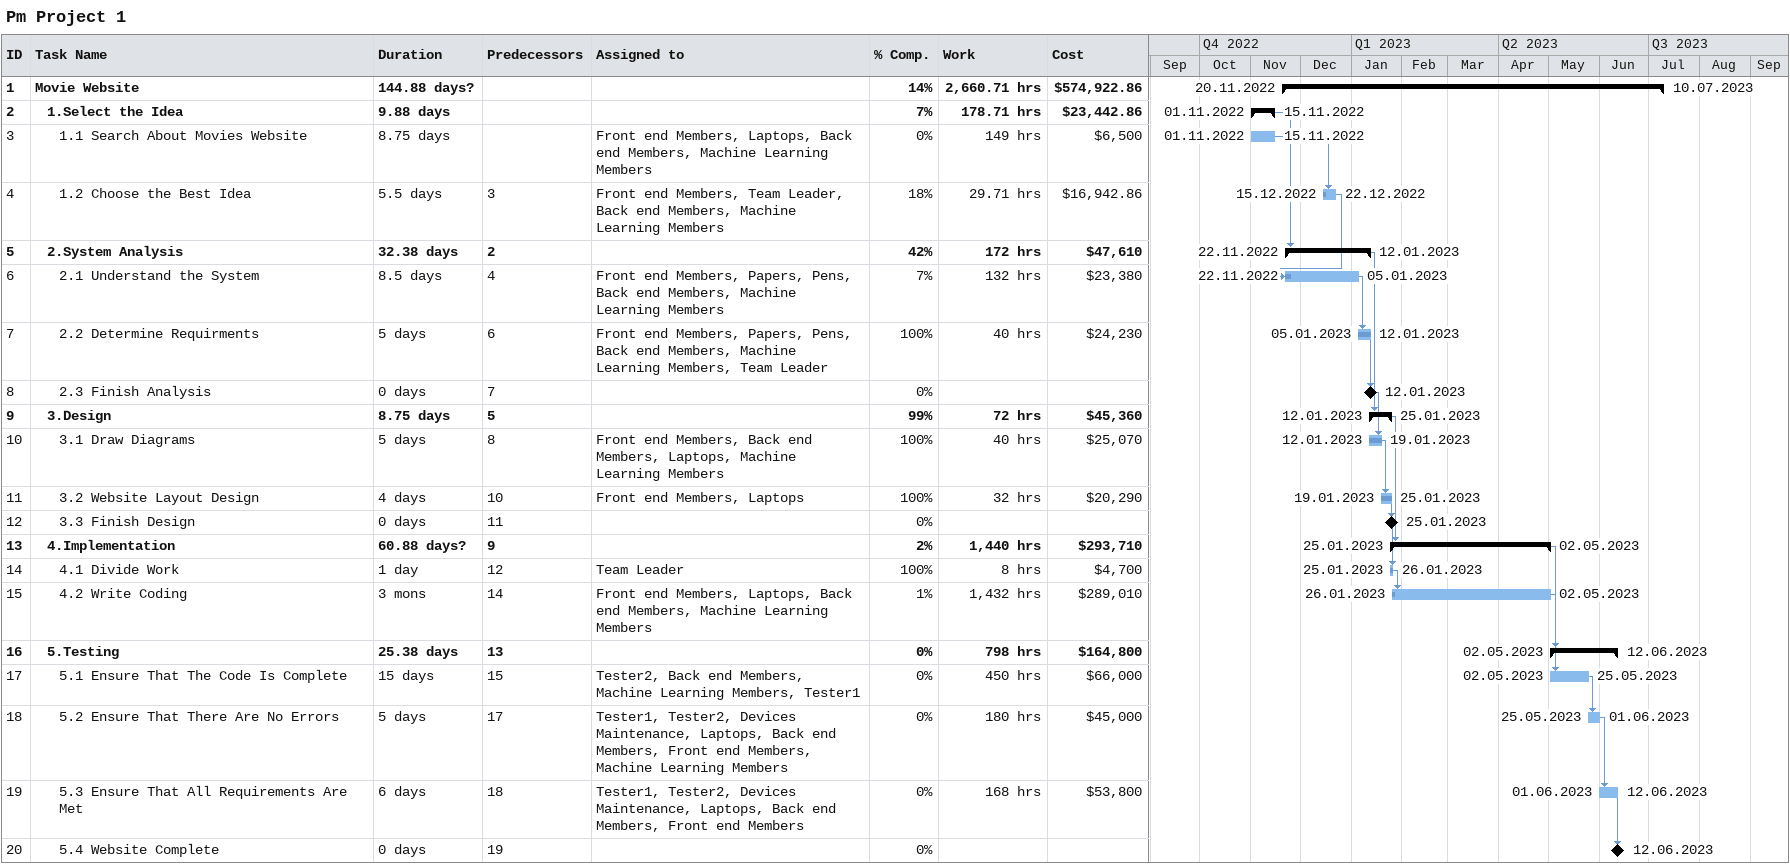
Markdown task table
Pm Project 1

| ID | Level | Task | Duration | Start | Finish | Predecessors | Resources | % complete | Work (h) | Cost ($) |
|---|---|---|---|---|---|---|---|---|---|---|
| 1 | 1 | **Movie Website** | 144.88d? | 2022-11-20 | 2023-07-10 |  |  | 14 | 2660.71 | 574922.86 |
| 2 | 2 | **1.Select the Idea** | 9.88d | 2022-11-01 | 2022-11-15 |  |  | 7 | 178.71 | 23442.86 |
| 3 | 3 | 1.1 Search About Movies Website | 8.75d | 2022-11-01 | 2022-11-15 |  | Front end Members, Laptops, Back end Members, Machine Learning Members | 0 | 149 | 6500 |
| 4 | 3 | 1.2 Choose the Best Idea | 5.5d | 2022-12-15 | 2022-12-22 | 3 | Front end Members, Team Leader, Back end Members, Machine Learning Members | 18 | 29.71 | 16942.86 |
| 5 | 2 | **2.System Analysis** | 32.38d | 2022-11-22 | 2023-01-12 | 2 |  | 42 | 172 | 47610 |
| 6 | 3 | 2.1 Understand the System | 8.5d | 2022-11-22 | 2023-01-05 | 4 | Front end Members, Papers, Pens, Back end Members, Machine Learning Members | 7 | 132 | 23380 |
| 7 | 3 | 2.2 Determine Requirments | 5d | 2023-01-05 | 2023-01-12 | 6 | Front end Members, Papers, Pens, Back end Members, Machine Learning Members, Team Leader | 100 | 40 | 24230 |
| 8 | 3 | 2.3 Finish Analysis | 0d | 2023-01-12 | 2023-01-12 | 7 |  | 0 |  |  |
| 9 | 2 | **3.Design** | 8.75d | 2023-01-12 | 2023-01-25 | 5 |  | 99 | 72 | 45360 |
| 10 | 3 | 3.1 Draw Diagrams | 5d | 2023-01-12 | 2023-01-19 | 8 | Front end Members, Back end Members, Laptops, Machine Learning Members | 100 | 40 | 25070 |
| 11 | 3 | 3.2 Website Layout Design | 4d | 2023-01-19 | 2023-01-25 | 10 | Front end Members, Laptops | 100 | 32 | 20290 |
| 12 | 3 | 3.3 Finish Design | 0d | 2023-01-25 | 2023-01-25 | 11 |  | 0 |  |  |
| 13 | 2 | **4.Implementation** | 60.88d? | 2023-01-25 | 2023-05-02 | 9 |  | 2 | 1440 | 293710 |
| 14 | 3 | 4.1 Divide Work | 1d | 2023-01-25 | 2023-01-26 | 12 | Team Leader | 100 | 8 | 4700 |
| 15 | 3 | 4.2 Write Coding | 3mo | 2023-01-26 | 2023-05-02 | 14 | Front end Members, Laptops, Back end Members, Machine Learning Members | 1 | 1432 | 289010 |
| 16 | 2 | **5.Testing** | 25.38d | 2023-05-02 | 2023-06-12 | 13 |  | 0 | 798 | 164800 |
| 17 | 3 | 5.1 Ensure That The Code Is Complete | 15d | 2023-05-02 | 2023-05-25 | 15 | Tester2, Back end Members, Machine Learning Members, Tester1 | 0 | 450 | 66000 |
| 18 | 3 | 5.2 Ensure That There Are No Errors | 5d | 2023-05-25 | 2023-06-01 | 17 | Tester1, Tester2, Devices Maintenance, Laptops, Back end Members, Front end Members, Machine Learning Members | 0 | 180 | 45000 |
| 19 | 3 | 5.3 Ensure That All Requirements Are Met | 6d | 2023-06-01 | 2023-06-12 | 18 | Tester1, Tester2, Devices Maintenance, Laptops, Back end Members, Front end Members | 0 | 168 | 53800 |
| 20 | 3 | 5.4 Website Complete | 0d | 2023-06-12 | 2023-06-12 | 19 |  | 0 |  |  |
